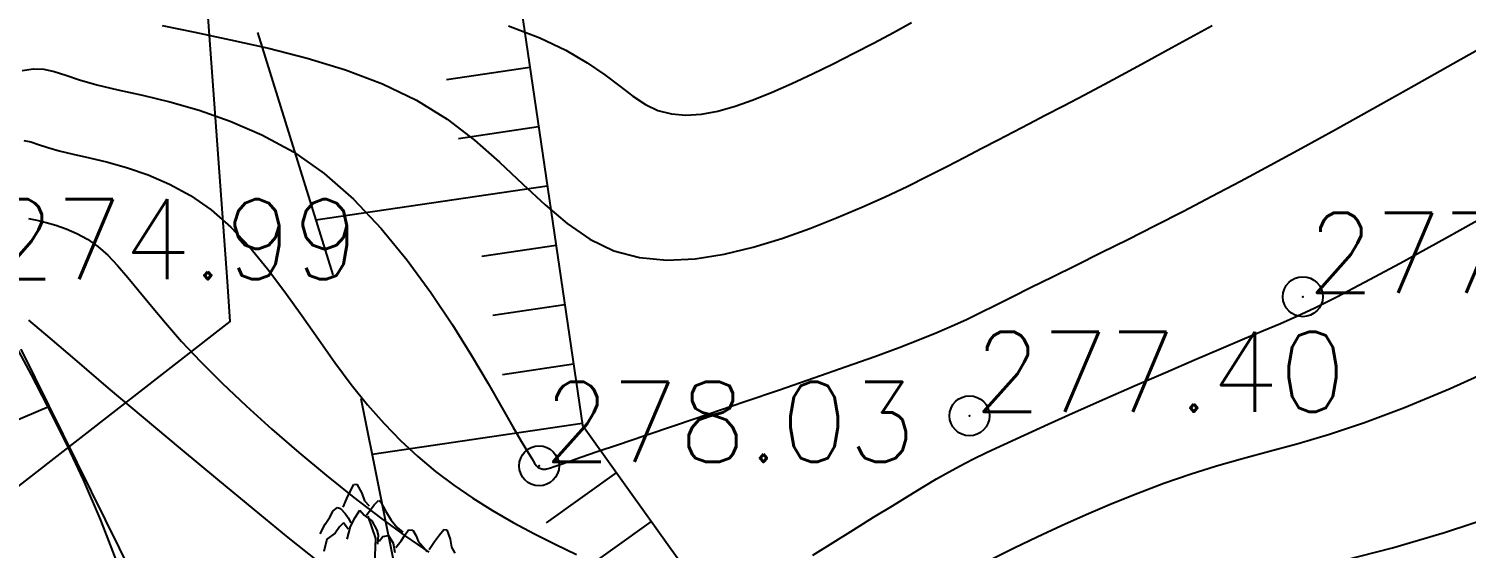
# Model space of a CAD drawing. Header units: millimetres. Extents: x 524954 to 526204, y 9523489 to 9524010.
# Drawn here: x 526050.94 to 526068.94, y 9523769.09 to 9523775.58 of the extents above; entities that cross this region are included whole.
import ezdxf

# ---------------------------------------------------------------- set-up
doc = ezdxf.new("R2010")
doc.units = ezdxf.units.MM
doc.header["$PDMODE"] = 32
doc.header["$PDSIZE"] = 0.5
doc.linetypes.add('ACAD_ISO12W100', pattern=[21, 12, -3, 0, -3, 0, -3])
doc.linetypes.add('CACHE2', pattern=[4.7625, 3.175, -1.5875])
for name, color, linetype in [('Arbre', 34, 'ACAD_ISO12W100'), ('Bas_Talus', 40, 'CACHE2'), ('CN_01_00', 3, 'Continuous'), ('CN_02_00', 4, 'Continuous'), ('CN_05_00', 6, 'Continuous'), ('CN_10_00', 1, 'Continuous'), ('Haut_Talus', 30, 'Continuous'), ('PLUME_4', 3, 'Continuous'), ('Talus', 2, 'Continuous'), ('TopoAlt', 3, 'Continuous'), ('TOPOJIS', 7, 'Continuous')]:
    doc.layers.add(name, color=color, linetype=linetype)
doc.styles.add('Simplex 1.0', font='Simplex.shx', dxfattribs={"width": 0.99, "height": 1})

# ---------------------------------------------------------------- blocks, each defined once
blk = doc.blocks.new('TCPOINT M')
at = {"color": 0}
blk.add_point((0, 0), dxfattribs=at)
at = {"layer": 'TopoAlt', "style": 'Simplex 1.0', "width": 0.99}
blk.add_attdef('ALT', (0.15, 0.15), '', height=1, dxfattribs=at)
blk = doc.blocks.new('v088')
at = {"color": 3, "linetype": 'Continuous'}
for p, q in [((-0.069, 12.224), (-0.024, 12.318)), ((-0.024, 12.318), (0.016, 12.396)), ((0.016, 12.396), (0.055, 12.4)), ((0.055, 12.4), (0.118, 12.291)), ((0.118, 12.291), (0.152, 12.195)), ((-0.283, 11.991), (-0.243, 12.069)), ((-0.243, 12.069), (-0.188, 12.111)), ((-0.188, 12.111), (-0.15, 12.099)), ((-0.15, 12.099), (-0.092, 12.035)), ((-0.118, 12.113), (-0.069, 12.224)), ((0.032, 11.984), (0.092, 12.078)), ((0.092, 12.078), (0.144, 12.013)), ((0.152, 12.195), (0.207, 12.131)), ((0.175, 12.015), (0.272, 12.144)), ((0.272, 12.144), (0.324, 12.197)), ((0.324, 12.197), (0.356, 12.175)), ((0.356, 12.175), (0.415, 12.069)), ((0.415, 12.069), (0.484, 11.953)), ((-0.403, 11.78), (-0.344, 11.901)), ((-0.344, 11.901), (-0.283, 11.991)), ((-0.112, 11.918), (-0.162, 11.869)), ((-0.054, 11.839), (-0.112, 11.918)), ((-0.092, 12.035), (-0.054, 11.98)), ((-0.054, 11.98), (-0.022, 11.919)), ((-0.025, 11.872), (0.032, 11.984)), ((0.144, 12.013), (0.24, 11.942)), ((0.24, 11.942), (0.305, 11.825)), ((0.484, 11.953), (0.56, 11.862)), ((-0.32, 11.714), (-0.357, 11.558)), ((-0.217, 11.788), (-0.32, 11.714)), ((-0.162, 11.869), (-0.217, 11.788)), ((-0.066, 11.715), (-0.025, 11.872)), ((0.305, 11.825), (0.32, 11.765)), ((0.32, 11.765), (0.311, 11.65)), ((0.334, 11.69), (0.378, 11.749)), ((0.378, 11.749), (0.45, 11.762)), ((0.45, 11.762), (0.511, 11.664)), ((0.56, 11.862), (0.63, 11.801)), ((0.608, 11.694), (0.653, 11.766)), ((0.653, 11.766), (0.699, 11.829)), ((0.699, 11.829), (0.754, 11.828)), ((0.754, 11.828), (0.796, 11.754)), ((0.796, 11.754), (0.824, 11.689)), ((1.027, 11.683), (1.089, 11.768)), ((1.089, 11.768), (1.142, 11.837)), ((1.142, 11.837), (1.181, 11.833)), ((1.181, 11.833), (1.223, 11.714)), ((1.223, 11.714), (1.239, 11.614)), ((0.511, 11.664), (0.53, 11.547)), ((0.542, 11.608), (0.608, 11.694)), ((0.824, 11.689), (0.934, 11.561)), ((0.958, 11.583), (1.027, 11.683)), ((1.239, 11.614), (1.281, 11.541))]:
    blk.add_line(p, q, dxfattribs=at)
at = {"linetype": 'Continuous'}
for p, q in [((0.29, 11.722), (0.197, 12)), ((0.27, 11.193), (0.29, 11.722))]:
    blk.add_line(p, q, dxfattribs=at)

msp = doc.modelspace()

# ---------------------------------------------------------------- linework, layer by layer
at = {"layer": 'Bas_Talus', "flags": 128}
for points in [[(526014.289, 9523817.598), (526018.793, 9523810.412), (526022.725, 9523805.249), (526025.26, 9523803.699), (526028.935, 9523802.665), (526035.981, 9523799.762), (526038.258, 9523799.296), (526042.918, 9523796.703), (526044.316, 9523795.722), (526047.683, 9523792.872), (526048.148, 9523791.838), (526051.101, 9523788.108), (526052.241, 9523783.292), (526052.81, 9523780.709), (526053.796, 9523775.573), (526054.871, 9523772.115), (526056.113, 9523765.907), (526057.933, 9523760.868), (526060.417, 9523751.763)], [(526058.834, 9523750.859), (526054.874, 9523761.678), (526052.719, 9523767.792), (526050.448, 9523772.385), (526051.028, 9523778.338), (526050.271, 9523783.977), (526048.171, 9523789.181), (526042.349, 9523792.03), (526038.681, 9523792.437), (526032.568, 9523795.169), (526027.379, 9523800.009), (526021.266, 9523805.765), (526019.627, 9523807.764), (526012.873, 9523815.903)]]:
    msp.add_lwpolyline(points, dxfattribs=at)
at = {"layer": 'CN_01_00', "flags": 128}
for points, elevation in [([(526052.616, 9523775.623), (526053.022, 9523775.537), (526053.47, 9523775.443), (526053.944, 9523775.337), (526054.429, 9523775.212), (526054.91, 9523775.066), (526055.372, 9523774.893), (526055.8, 9523774.688), (526056.183, 9523774.449), (526056.525, 9523774.186), (526056.838, 9523773.912), (526057.129, 9523773.639), (526057.408, 9523773.379), (526057.684, 9523773.145), (526057.967, 9523772.949), (526058.267, 9523772.804), (526058.589, 9523772.719), (526058.93, 9523772.688), (526059.286, 9523772.705), (526059.648, 9523772.761), (526060.013, 9523772.849), (526060.373, 9523772.959), (526060.724, 9523773.084), (526061.058, 9523773.217), (526061.372, 9523773.35), (526061.665, 9523773.481), (526061.94, 9523773.61), (526062.197, 9523773.736), (526062.437, 9523773.857), (526062.664, 9523773.975), (526062.877, 9523774.087), (526063.078, 9523774.193), (526063.271, 9523774.293), (526063.465, 9523774.393), (526063.67, 9523774.499), (526063.898, 9523774.617), (526064.16, 9523774.755), (526064.466, 9523774.918), (526064.827, 9523775.112), (526065.255, 9523775.345), (526065.757, 9523775.621)], 279), ([(526050.881, 9523774.185), (526050.969, 9523774.166), (526051.066, 9523774.135), (526051.181, 9523774.097), (526051.324, 9523774.056), (526051.5, 9523774.014), (526051.705, 9523773.968), (526051.935, 9523773.912), (526052.182, 9523773.842), (526052.44, 9523773.753), (526052.704, 9523773.639), (526052.968, 9523773.495), (526053.226, 9523773.317), (526053.472, 9523773.1), (526053.707, 9523772.853), (526053.933, 9523772.58), (526054.151, 9523772.292), (526054.364, 9523771.995), (526054.572, 9523771.698), (526054.777, 9523771.407), (526054.981, 9523771.132), (526055.185, 9523770.877), (526055.392, 9523770.644), (526055.601, 9523770.429), (526055.816, 9523770.23), (526056.036, 9523770.045), (526056.265, 9523769.873), (526056.502, 9523769.71), (526056.75, 9523769.556), (526057.009, 9523769.407), (526057.275, 9523769.265), (526057.541, 9523769.131), (526057.803, 9523769.005)], 277), ([(526060.76, 9523768.999), (526061.014, 9523769.158), (526061.27, 9523769.317), (526061.521, 9523769.472), (526061.756, 9523769.617), (526061.967, 9523769.746), (526062.149, 9523769.856), (526062.309, 9523769.951), (526062.457, 9523770.036), (526062.605, 9523770.117), (526062.763, 9523770.198), (526062.942, 9523770.285), (526063.153, 9523770.384), (526063.406, 9523770.5), (526063.708, 9523770.636), (526064.05, 9523770.789), (526064.417, 9523770.952), (526064.797, 9523771.119), (526065.175, 9523771.284), (526065.538, 9523771.441), (526065.871, 9523771.584), (526066.162, 9523771.707), (526066.403, 9523771.807), (526066.613, 9523771.895), (526066.818, 9523771.985), (526067.045, 9523772.091), (526067.318, 9523772.228), (526067.665, 9523772.41), (526068.111, 9523772.651), (526068.681, 9523772.964), (526069.396, 9523773.362)], 277)]:
    msp.add_lwpolyline(points, dxfattribs=dict(at, elevation=elevation))
at = {"layer": 'CN_02_00', "flags": 128}
for points, elevation in [([(526050.861, 9523775.059), (526051.002, 9523775.081), (526051.132, 9523775.075), (526051.263, 9523775.045), (526051.408, 9523774.999), (526051.581, 9523774.943), (526051.795, 9523774.881), (526052.058, 9523774.818), (526052.366, 9523774.749), (526052.709, 9523774.666), (526053.079, 9523774.561), (526053.466, 9523774.427), (526053.862, 9523774.256), (526054.257, 9523774.041), (526054.643, 9523773.773), (526055.01, 9523773.451), (526055.357, 9523773.084), (526055.681, 9523772.689), (526055.979, 9523772.282), (526056.249, 9523771.878), (526056.488, 9523771.493), (526056.696, 9523771.143), (526056.868, 9523770.843), (526057.005, 9523770.605), (526057.109, 9523770.425), (526057.186, 9523770.295), (526057.24, 9523770.205), (526057.275, 9523770.149), (526057.298, 9523770.118), (526057.311, 9523770.103), (526057.321, 9523770.096), (526057.331, 9523770.091), (526057.342, 9523770.086), (526057.354, 9523770.082), (526057.366, 9523770.078), (526057.38, 9523770.075), (526057.395, 9523770.073), (526057.411, 9523770.074), (526057.427, 9523770.076), (526057.447, 9523770.08), (526057.476, 9523770.089), (526057.522, 9523770.106), (526057.596, 9523770.132), (526057.705, 9523770.17), (526057.857, 9523770.223), (526058.061, 9523770.294), (526058.326, 9523770.384), (526058.656, 9523770.496), (526059.039, 9523770.625), (526059.458, 9523770.767), (526059.898, 9523770.915), (526060.342, 9523771.066), (526060.774, 9523771.215), (526061.178, 9523771.356), (526061.537, 9523771.484), (526061.841, 9523771.595), (526062.095, 9523771.693), (526062.312, 9523771.782), (526062.504, 9523771.865), (526062.682, 9523771.947), (526062.859, 9523772.033), (526063.045, 9523772.125), (526063.254, 9523772.229), (526063.493, 9523772.348), (526063.762, 9523772.48), (526064.055, 9523772.626), (526064.37, 9523772.782), (526064.702, 9523772.947), (526065.046, 9523773.121), (526065.399, 9523773.301), (526065.756, 9523773.486), (526066.115, 9523773.675), (526066.485, 9523773.874), (526066.877, 9523774.087), (526067.301, 9523774.32), (526067.768, 9523774.58), (526068.289, 9523774.872), (526068.874, 9523775.201), (526069.534, 9523775.573)], 278), ([(526050.942, 9523773.21), (526051.045, 9523773.187), (526051.16, 9523773.159), (526051.284, 9523773.124), (526051.414, 9523773.079), (526051.547, 9523773.022), (526051.68, 9523772.949), (526051.809, 9523772.86), (526051.933, 9523772.75), (526052.057, 9523772.621), (526052.186, 9523772.472), (526052.324, 9523772.302), (526052.479, 9523772.112), (526052.655, 9523771.902), (526052.858, 9523771.672), (526053.093, 9523771.421), (526053.365, 9523771.15), (526053.666, 9523770.866), (526053.989, 9523770.574), (526054.327, 9523770.282), (526054.671, 9523769.995), (526055.013, 9523769.721), (526055.346, 9523769.465), (526055.661, 9523769.236), (526055.953, 9523769.036)], 276), ([(526063.003, 9523768.951), (526063.279, 9523769.088), (526063.569, 9523769.228), (526063.871, 9523769.368), (526064.183, 9523769.507), (526064.502, 9523769.643), (526064.827, 9523769.774), (526065.155, 9523769.897), (526065.484, 9523770.012), (526065.812, 9523770.115), (526066.139, 9523770.208), (526066.476, 9523770.298), (526066.834, 9523770.396), (526067.227, 9523770.513), (526067.667, 9523770.659), (526068.166, 9523770.845), (526068.737, 9523771.081), (526069.392, 9523771.379)], 276)]:
    msp.add_lwpolyline(points, dxfattribs=dict(at, elevation=elevation))
at = {"layer": 'CN_05_00', "elevation": 275, "flags": 128}
for points in [[(526050.939, 9523771.936), (526051.206, 9523771.71), (526051.544, 9523771.423), (526051.94, 9523771.088), (526052.377, 9523770.72), (526052.838, 9523770.334), (526053.305, 9523769.945), (526053.761, 9523769.569), (526054.189, 9523769.221), (526054.571, 9523768.916)], [(526050.879, 9523760.571), (526051.011, 9523761.005), (526051.148, 9523761.489), (526051.29, 9523762.01), (526051.435, 9523762.553), (526051.582, 9523763.105), (526051.728, 9523763.653), (526051.872, 9523764.182), (526052.012, 9523764.683), (526052.141, 9523765.158), (526052.253, 9523765.616), (526052.342, 9523766.064), (526052.401, 9523766.509), (526052.423, 9523766.958), (526052.403, 9523767.419), (526052.334, 9523767.898), (526052.211, 9523768.401), (526052.045, 9523768.917), (526051.846, 9523769.434), (526051.628, 9523769.939), (526051.402, 9523770.421), (526051.179, 9523770.866), (526050.973, 9523771.261), (526050.795, 9523771.595)], [(526067.41, 9523768.935), (526068.015, 9523769.09), (526068.667, 9523769.28), (526069.363, 9523769.512)]]:
    msp.add_lwpolyline(points, dxfattribs=at)
at = {"layer": 'CN_10_00', "elevation": 280, "flags": 128}
msp.add_lwpolyline([(526056.95, 9523775.616), (526057.342, 9523775.467), (526057.666, 9523775.312), (526057.933, 9523775.155), (526058.154, 9523775.004), (526058.342, 9523774.863), (526058.508, 9523774.738), (526058.664, 9523774.635), (526058.821, 9523774.559), (526058.989, 9523774.515), (526059.17, 9523774.501), (526059.364, 9523774.514), (526059.569, 9523774.552), (526059.786, 9523774.612), (526060.013, 9523774.691), (526060.251, 9523774.787), (526060.498, 9523774.896), (526060.754, 9523775.016), (526061.015, 9523775.143), (526061.274, 9523775.275), (526061.527, 9523775.407), (526061.77, 9523775.536), (526061.995, 9523775.658)], dxfattribs=at)
at = {"layer": 'Haut_Talus', "flags": 128}
msp.add_lwpolyline([(526013.158, 9523827.175), (526016.477, 9523820.983), (526018.98, 9523813.589), (526022.318, 9523809.944), (526024.513, 9523806.068), (526032.544, 9523802.84), (526038.814, 9523801.855), (526041.913, 9523800.617), (526047.239, 9523796.072), (526052.251, 9523790.862), (526054.15, 9523787.729), (526056.467, 9523780.209), (526057.875, 9523770.625), (526060.602, 9523766.817), (526060.767, 9523761.87), (526061.346, 9523757.241), (526062.667, 9523753.861)], dxfattribs=at)
at = {"layer": 'PLUME_4'}
msp.add_lwpolyline([(525953.448, 9523672.377), (525961.987, 9523679.016), (525962.449, 9523679.551), (525968.277, 9523689.001), (525977.923, 9523694.217), (525986.426, 9523701.355), (525986.426, 9523701.355), (525995.001, 9523707.495), (526004.039, 9523714.171), (526011.509, 9523721.735), (526011.971, 9523722.27), (526019.44, 9523729.834), (526025.803, 9523738.821), (526032.737, 9523746.847), (526033.199, 9523747.382), (526039.634, 9523755.372), (526044.927, 9523765.283), (526053.466, 9523771.922), (526053.43, 9523772.421), (526052.411, 9523786.384), (526056.171, 9523796.685)], dxfattribs=at)
msp.add_lwpolyline([(525953.448, 9523672.377), (525961.987, 9523679.016), (525962.449, 9523679.551), (525968.277, 9523689.001), (525977.923, 9523694.217), (525986.426, 9523701.355), (525986.426, 9523701.355), (525995.001, 9523707.495), (526004.039, 9523714.171), (526011.509, 9523721.735), (526011.971, 9523722.27), (526019.44, 9523729.834), (526025.803, 9523738.821), (526032.737, 9523746.847), (526033.199, 9523747.382), (526039.634, 9523755.372), (526044.927, 9523765.283), (526053.466, 9523771.922), (526053.43, 9523772.421), (526052.411, 9523786.384), (526056.171, 9523796.685)], dxfattribs=at)
at = {"layer": 'Talus'}
for p, q in [((526057.218, 9523775.096), (526056.174, 9523774.943)), ((526057.327, 9523774.354), (526056.322, 9523774.206)), ((526057.436, 9523773.612), (526054.538, 9523773.186)), ((526057.545, 9523772.87), (526056.618, 9523772.734)), ((526057.654, 9523772.128), (526056.752, 9523771.995)), ((526057.763, 9523771.386), (526056.874, 9523771.255)), ((526048.077, 9523769.546), (526051.202, 9523770.86)), ((526057.872, 9523770.644), (526055.242, 9523770.257)), ((526058.3, 9523770.031), (526057.422, 9523769.401)), ((526058.737, 9523769.421), (526057.767, 9523768.726))]:
    msp.add_line(p, q, dxfattribs=at)

# ---------------------------------------------------------------- block references
at = {"layer": 'Arbre'}
msp.add_blockref('v088', (526054.997, 9523757.484), dxfattribs=at)
at = {"layer": 'TOPOJIS'}
ref = msp.add_blockref('TCPOINT M', (526050.378, 9523772.398, 274.99), dxfattribs=at)
ref.add_attrib('ALT', '274.99', (526050.428, 9523772.448, 274.99), dxfattribs={"layer": 'TopoAlt', "height": 1, "style": 'Simplex 1.0', "width": 0.99})
ref = msp.add_blockref('TCPOINT M', (526066.894, 9523772.23, 277.14), dxfattribs=at)
ref.add_attrib('ALT', '277.14', (526066.944, 9523772.28, 277.14), dxfattribs={"layer": 'TopoAlt', "height": 1, "style": 'Simplex 1.0', "width": 0.99})
ref = msp.add_blockref('TCPOINT M', (526062.721, 9523770.741, 277.4), dxfattribs=at)
ref.add_attrib('ALT', '277.40', (526062.771, 9523770.791, 277.4), dxfattribs={"layer": 'TopoAlt', "height": 1, "style": 'Simplex 1.0', "width": 0.99})
ref = msp.add_blockref('TCPOINT M', (526057.333, 9523770.115, 278.03), dxfattribs=at)
ref.add_attrib('ALT', '278.03', (526057.383, 9523770.165, 278.03), dxfattribs={"layer": 'TopoAlt', "height": 1, "style": 'Simplex 1.0', "width": 0.99})

doc.saveas('drawing.dxf')
